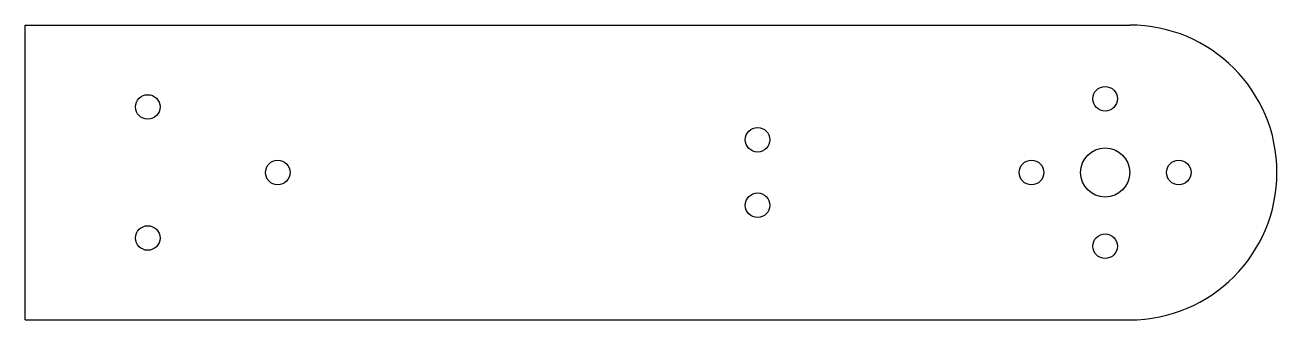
# Model space of a CAD drawing. Header units: millimetres. Extents: x 2096 to 2249, y 1726 to 1762.
import ezdxf

# ---------------------------------------------------------------- set-up
doc = ezdxf.new("R2010")
doc.units = ezdxf.units.MM

msp = doc.modelspace()

# ---------------------------------------------------------------- linework, layer by layer
for p, q in [((2096.13, 1726.11), (2096.13, 1762.11)), ((2096.13, 1762.11), (2231.13, 1762.11)), ((2096.13, 1726.11), (2231.13, 1726.11))]:
    msp.add_line(p, q)
for centre, radius in [((2111.13, 1752.11), 1.5), ((2228.13, 1753.11), 1.5), ((2185.65, 1748.11), 1.5), ((2228.13, 1744.11), 3), ((2127.01, 1744.11), 1.5), ((2219.13, 1744.11), 1.5), ((2237.13, 1744.11), 1.5), ((2185.65, 1740.11), 1.5), ((2111.13, 1736.11), 1.5), ((2228.13, 1735.11), 1.5)]:
    msp.add_circle(centre, radius)
msp.add_arc((2231.13, 1744.11), 18, 270, 90)

doc.saveas('drawing.dxf')
